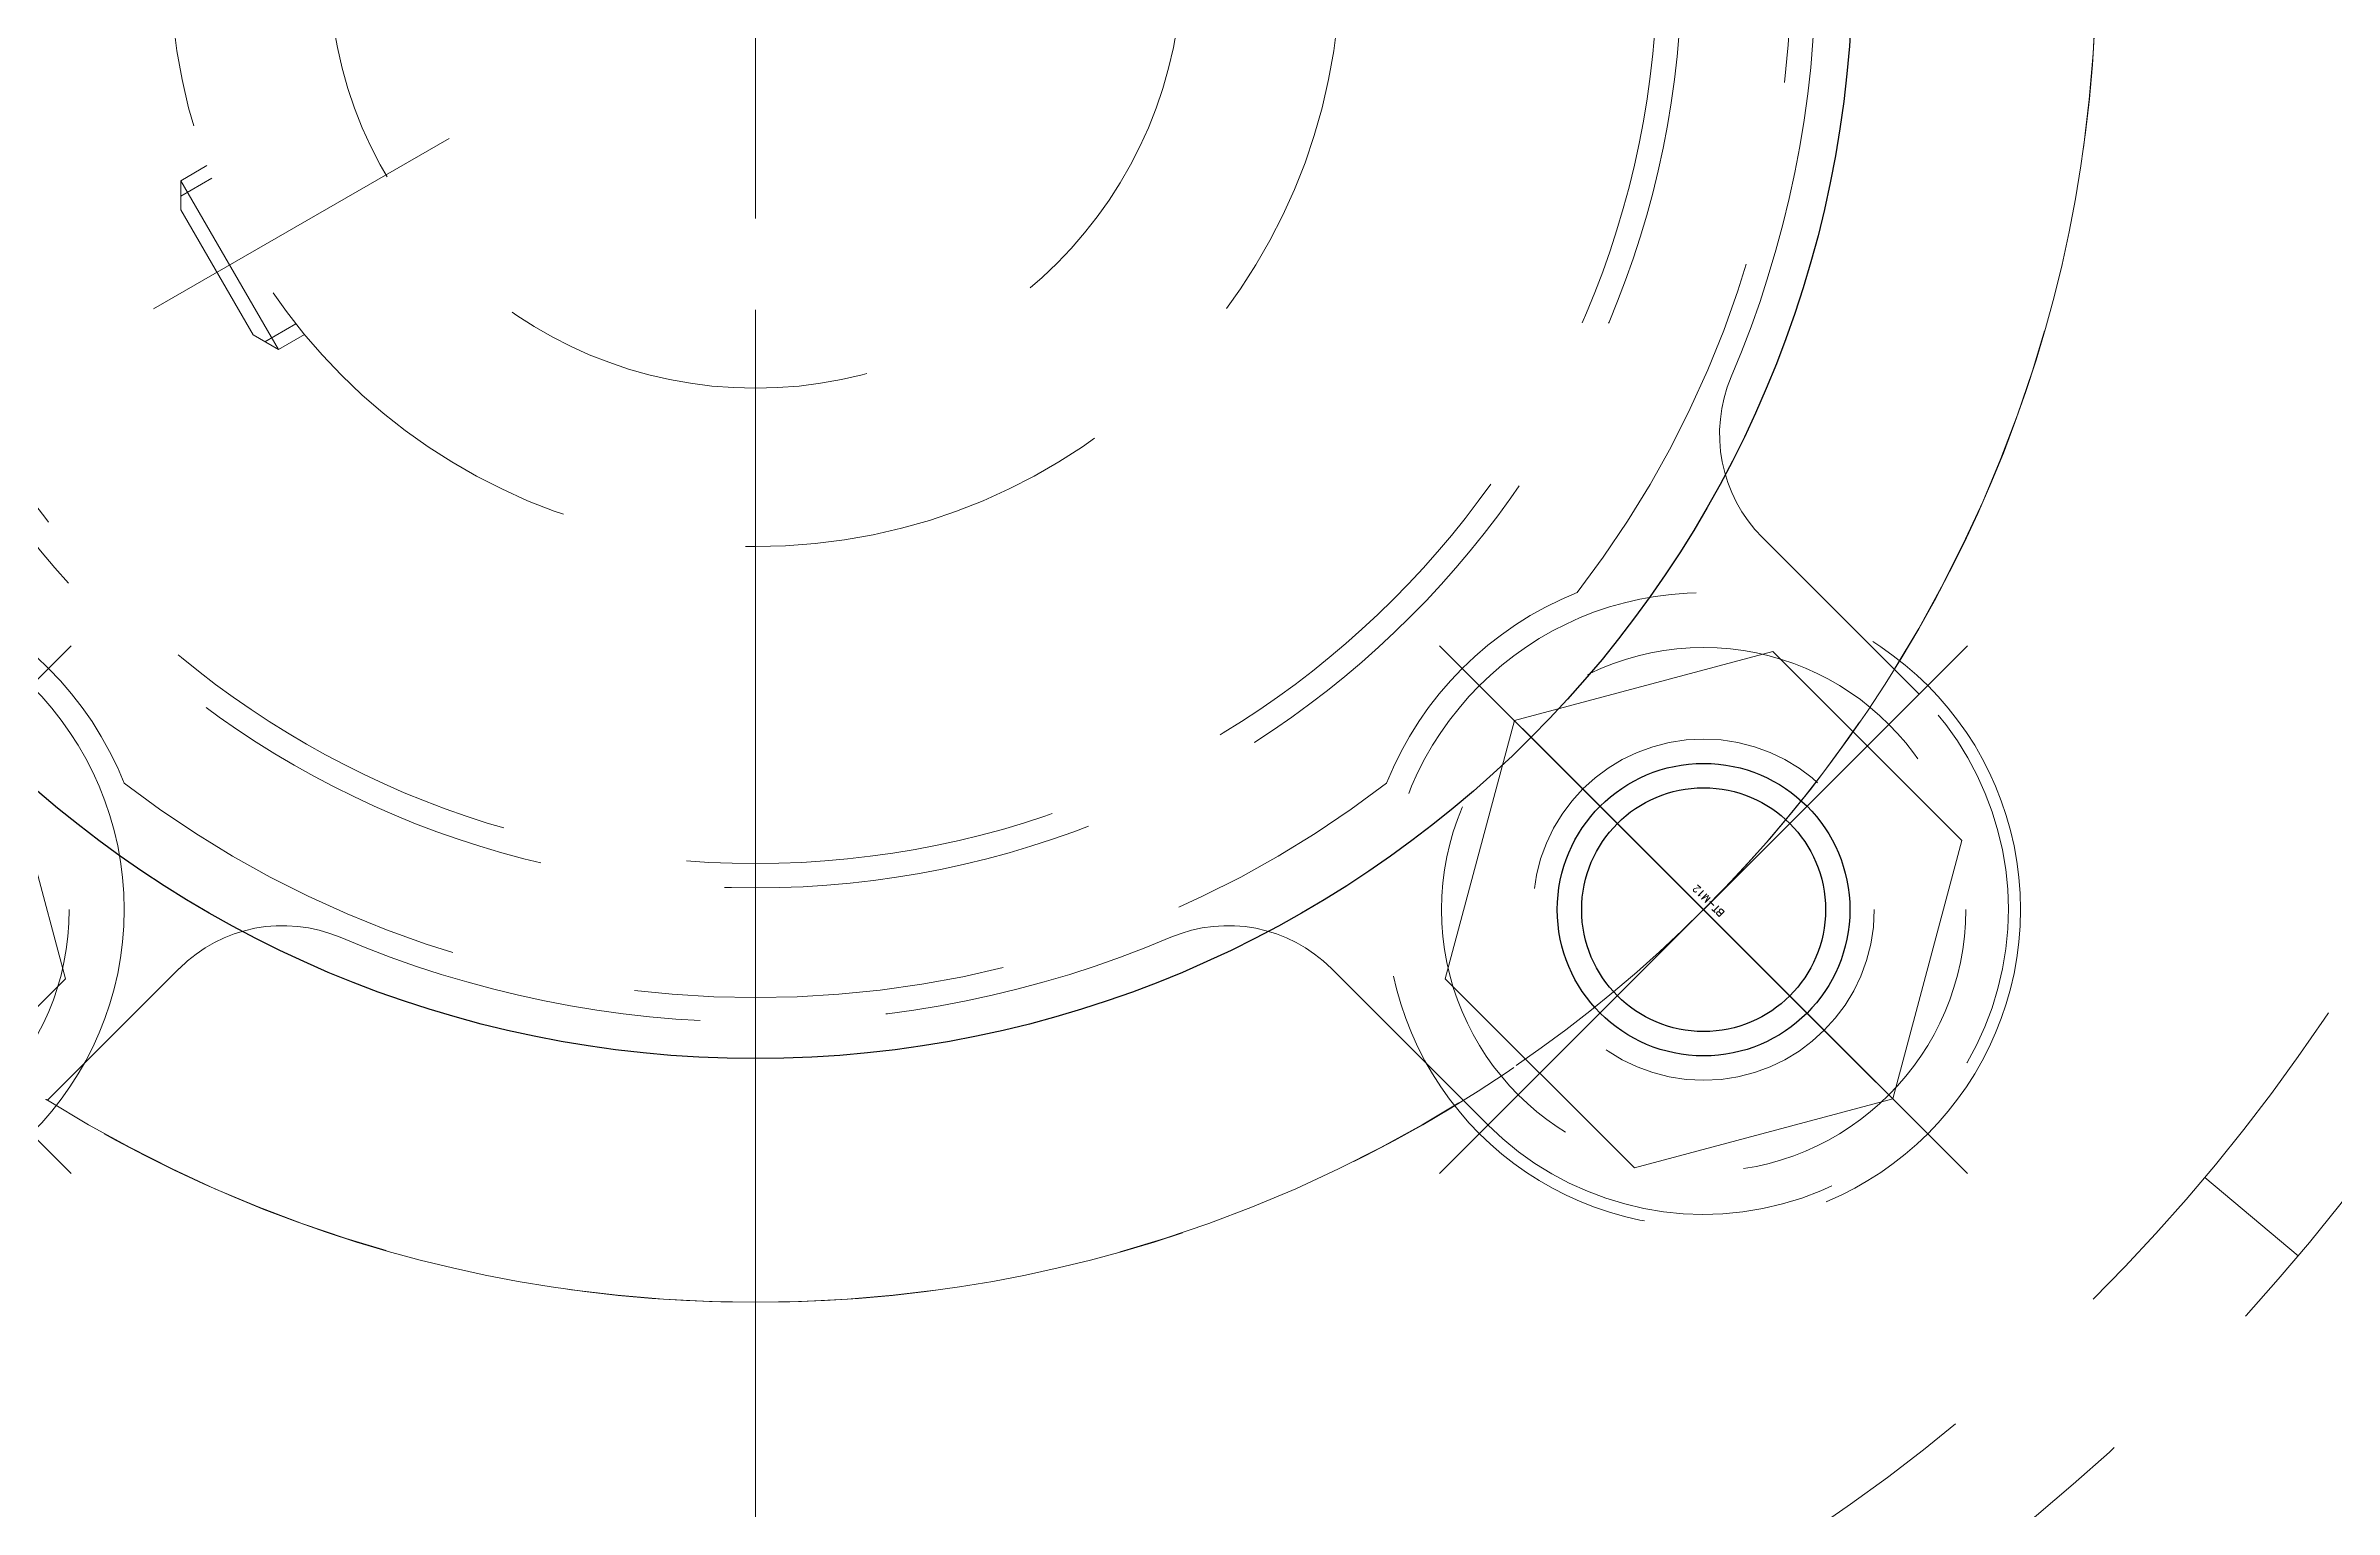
# Model space of a CAD drawing. Header units: millimetres. Extents: x 0 to 38884, y -3675 to 8056.
# Drawn here: x 10327 to 10420.9, y -2022.3 to -1962.2 of the extents above; entities that cross this region are included whole.
import ezdxf

# ---------------------------------------------------------------- set-up
doc = ezdxf.new("R2010")
doc.units = ezdxf.units.MM
doc.header["$LTSCALE"] = 2.4
doc.linetypes.add('CENTER2', pattern=[28.575, 19.05, -3.175, 3.175, -3.175])
doc.linetypes.add('HIDDEN', pattern=[9.525, 6.35, -3.175])
doc.layers.add('04_HIDDEN', color=2, linetype='HIDDEN', lineweight=13)
doc.layers.add('05_CENTER', color=4, linetype='CENTER2', lineweight=13)
doc.layers.add('10_DRAFT', color=8, linetype='Continuous', lineweight=0, plot=False)
doc.styles.add('KSS_TXT_L', font='txt.shx', dxfattribs={"height": 3, "bigfont": 'extfont2.shx'})

# ---------------------------------------------------------------- blocks, each defined once
blk = doc.blocks.new('A$C285C78E6_1')
at = {"color": 0, "linetype": 'CENTER2'}
for p, q in [((0, -15.312), (0, 15.312)), ((-15.312, 0), (15.311, 0))]:
    blk.add_line(p, q, dxfattribs=at)
at = {"color": 0}
for p, q in [((-10.97, 0), (-5.485, 9.5)), ((-5.485, 9.5), (5.485, 9.5)), ((5.485, 9.5), (10.97, 0)), ((-5.485, -9.5), (-10.97, 0)), ((10.97, 0), (5.485, -9.5)), ((5.485, -9.5), (-5.485, -9.5))]:
    blk.add_line(p, q, dxfattribs=at)
for radius in [13, 10.75]:
    blk.add_circle((0, 0), radius, dxfattribs=at)
at = {"layer": '10_DRAFT', "style": 'KSS_TXT_L'}
blk.add_text('BT-M12', height=0.3, dxfattribs=at).set_placement((-0.7, -0.547))
blk = doc.blocks.new('MUCFC207b_1')
at = {"color": 0}
for p, q in [((-22.494, -8.368), (-23.564, -8.986)), ((-22.294, -8.888), (-23.564, -9.621)), ((-23.564, -8.986), (-19.564, -15.914)), ((-23.564, -8.986), (-23.564, -10.186)), ((-23.564, -10.186), (-20.603, -15.314)), ((-18.844, -14.863), (-20.114, -15.597)), ((-19.564, -15.914), (-20.603, -15.314)), ((-18.494, -15.296), (-19.564, -15.914)), ((41.304, -23.627), (47.73, -30.052)), ((-23.627, -41.304), (-29.034, -46.712)), ((30.052, -47.73), (23.627, -41.304))]:
    blk.add_line(p, q, dxfattribs=at)
for centre, radius in [((0, 0), 38), ((0, 0), 37), ((0, 0), 24), ((0, 0), 17.5), ((38.891, -38.891), 7)]:
    blk.add_circle(centre, radius, dxfattribs=at)
for centre, radius, start, end in [((0, 0), 55, 328.13656, 31.86344), ((0, 0), 42.5, 322.47693, 37.52307), ((0, 0), 43.5, 336.9463, 23.0537), ((45.547, -19.384), 6, 156.9463, 225), ((-38.891, -38.891), 14, 21.73224, 68.26776), ((38.891, -38.891), 14, 111.73224, 158.26776), ((-38.891, -38.891), 12.5, 135, 321.52498), ((38.891, -38.891), 12.5, 225, 45), ((0, 0), 42.5, 232.47693, 307.52307), ((-19.384, -45.547), 6, 66.9463, 135), ((0, 0), 43.5, 246.9463, 293.0537), ((19.384, -45.547), 6, 45, 113.0537), ((0, 0), 55, 238.04996, 238.13656), ((0, 0), 55, 238.13656, 301.86344)]:
    blk.add_arc(centre, radius, start, end, dxfattribs=at)
at = {"layer": '05_CENTER', "color": 0}
for p, q in [((0, -60), (0, 60)), ((-24.682, -14.25), (-12.557, -7.25)), ((31.82, -31.82), (45.962, -45.962))]:
    blk.add_line(p, q, dxfattribs=at)
blk.add_arc((0, 0), 55, 304.56818, 325.43182, dxfattribs=at)
blk = doc.blocks.new('A$C06233B12_1')
at = {"color": 0}
for centre, radius in [((0, 0), 115), ((0, 0), 45), ((38.891, -38.891), 6), ((38.891, -38.891), 5)]:
    blk.add_circle(centre, radius, dxfattribs=at)
at = {"layer": '04_HIDDEN'}
blk.add_line((63.275, -53.094), (59.445, -49.88), dxfattribs=at)
for radius in [82.6, 77.6]:
    blk.add_circle((0, 0), radius, dxfattribs=at)
at = {"layer": '05_CENTER'}
for p, q in [((0, 119), (0, -119)), ((31.466, -31.466), (46.315, -46.315))]:
    blk.add_line(p, q, dxfattribs=at)
for radius in [100, 55]:
    blk.add_circle((0, 0), radius, dxfattribs=at)

msp = doc.modelspace()

# ---------------------------------------------------------------- block references
msp.add_blockref('A$C06233B12_1', (10356.1226, -1958.7663))
at = {"layer": '04_HIDDEN', "color": 4}
msp.add_blockref('MUCFC207b_1', (10356.1226, -1958.7663), dxfattribs=at)
at = {"layer": '04_HIDDEN'}
for p, rotation in [((10317.2317, -1997.6571), 45.00000000000001), ((10395.0135, -1997.6571), 135)]:
    msp.add_blockref('A$C285C78E6_1', p, dxfattribs=dict(at, rotation=rotation))

doc.saveas('drawing.dxf')
